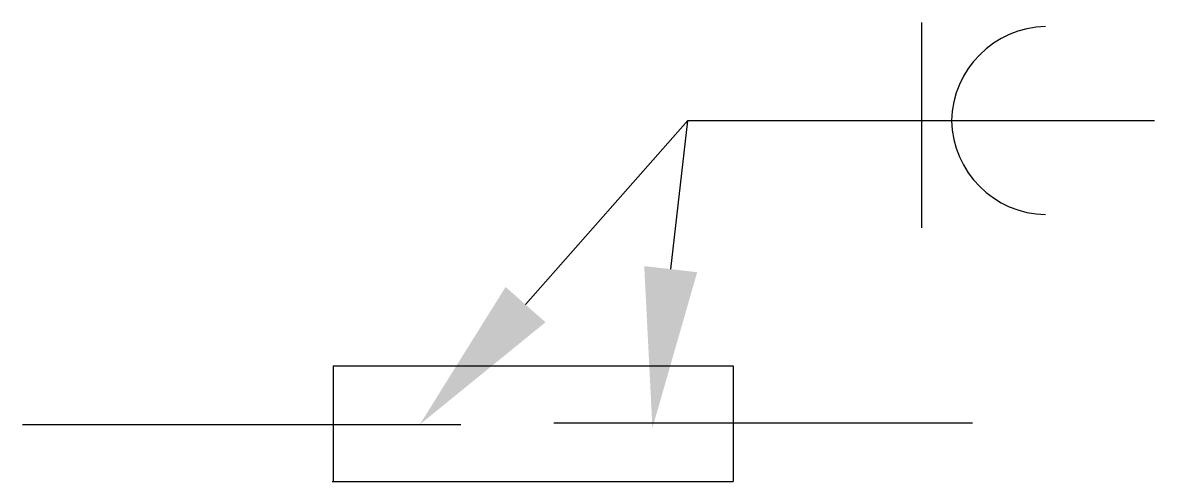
# Model space of a CAD drawing. Header units: metres. Extents: x -94177 to -92407, y -338219 to -337502.
import ezdxf

# ---------------------------------------------------------------- set-up
doc = ezdxf.new("R2010")
doc.units = ezdxf.units.M
doc.layers.add('STEEL', color=1, linetype='Continuous')
doc.layers.add('TEXT', color=3, linetype='Continuous')

msp = doc.modelspace()

# ---------------------------------------------------------------- linework, layer by layer
at = {"layer": 'STEEL'}
for points in [[(-94176.64, -338130.63), (-93491.37, -338130.63)], [(-93346.12, -338128.1), (-92691.25, -338128.1)]]:
    msp.add_lwpolyline(points, dxfattribs=at)
at = {"layer": 'TEXT'}
for p, q in [((-92771.14, -337502.37), (-92771.14, -337823.35)), ((-93390.29, -337943.17), (-93136.47, -337655.52)), ((-93163.33, -337887.72), (-93136.65, -337655.72)), ((-93136.47, -337655.52), (-92407.08, -337655.52)), ((-93136.47, -337655.52), (-92886.47, -337655.52)), ((-93136.47, -337655.52), (-92886.47, -337655.52)), ((-93136.47, -337655.52), (-92886.47, -337655.52)), ((-93136.47, -337655.52), (-92886.47, -337655.52)), ((-93135.04, -337655.52), (-92885.04, -337655.52)), ((-93134.28, -337655.52), (-92884.28, -337655.52)), ((-93134.28, -337655.52), (-92884.28, -337655.52)), ((-93134.28, -337655.52), (-92884.28, -337655.52)), ((-92886.47, -337655.52), (-92836.47, -337655.52)), ((-93691.21, -338038.78), (-93065.74, -338038.78)), ((-93691.21, -338038.78), (-93691.21, -338219.44)), ((-93065.74, -338038.78), (-93065.74, -338219.44)), ((-93692.78, -338219.44), (-93065.74, -338219.44))]:
    msp.add_line(p, q, dxfattribs=at)
for centre, start, end in [((-92574.17, -337658.61), 91.18, 178.82), ((-92574.17, -337652.43), 181.18, 268.82)]:
    msp.add_arc(centre, 150, start, end, dxfattribs=at)
for points in [[(-93121.94, -337892.48), (-93204.73, -337882.95), (-93191.91, -338136.08)], [(-93359.04, -337970.74), (-93421.53, -337915.6), (-93555.7, -338130.63)]]:
    msp.add_solid(points, dxfattribs=at)

doc.saveas('drawing.dxf')
